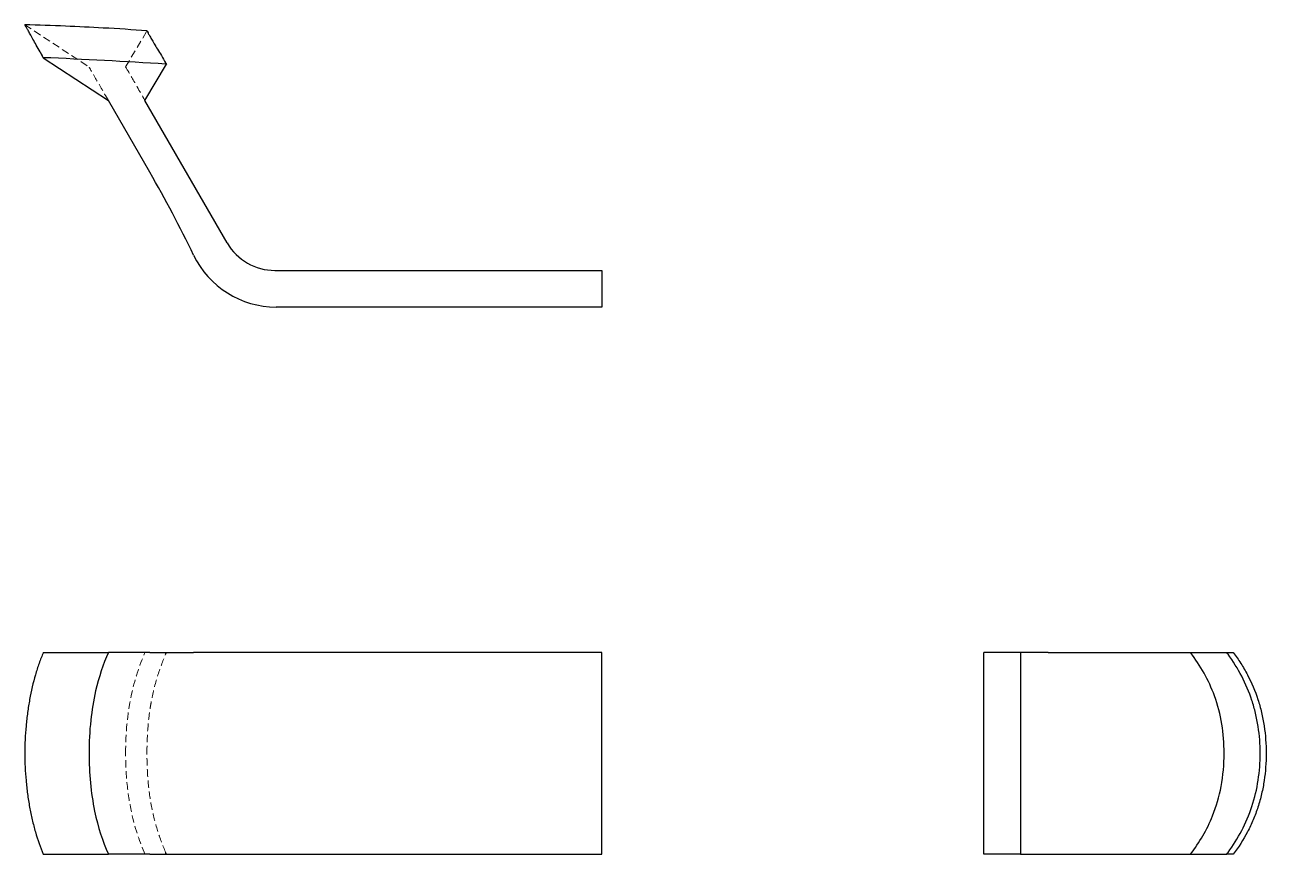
# Model space of a CAD drawing. Header units: millimetres. Extents: x 35 to 246, y 40 to 181.
import ezdxf

# ---------------------------------------------------------------- set-up
doc = ezdxf.new("R2010")
doc.units = ezdxf.units.MM
doc.linetypes.add('HIDDEN', pattern=[1.905, 1.27, -0.635])

msp = doc.modelspace()

# ---------------------------------------------------------------- linework, layer by layer
at = {"color": 7, "linetype": 'HIDDEN', "lineweight": 18}
for p, q in [((34.54, 181.3), (45.5, 174.1)), ((51.74, 174.13), (55.38, 180.28)), ((36.97, 177), (37.7, 175.7))]:
    msp.add_line(p, q, dxfattribs=at)
at = {"color": 7, "linetype": 'Continuous', "lineweight": 25}
for p, q in [((37.7, 175.7), (48.79, 168.41)), ((55.04, 168.41), (58.7, 174.59)), ((55.87, 156.14), (48.79, 168.41)), ((69.08, 144.09), (55.04, 168.41)), ((77.2, 139.4), (133, 139.4)), ((133, 139.4), (133, 133.15)), ((133, 133.15), (77.42, 133.15)), ((37.7, 74.2), (48.79, 74.2)), ((55.87, 74.2), (48.79, 74.2)), ((55.87, 74.2), (63.33, 74.2)), ((77.42, 74.2), (63.33, 74.2)), ((133, 74.2), (77.42, 74.2)), ((133, 39.8), (133, 74.2)), ((198.15, 39.8), (198.15, 74.2)), ((204.4, 74.2), (198.15, 74.2)), ((204.4, 74.2), (204.4, 39.8)), ((209.09, 74.2), (204.4, 74.2)), ((209.09, 74.2), (233.41, 74.2)), ((233.41, 74.2), (239.59, 74.2)), ((37.7, 39.8), (48.79, 39.8)), ((55.87, 39.8), (48.79, 39.8)), ((55.87, 39.8), (63.33, 39.8)), ((63.33, 39.8), (77.42, 39.8)), ((77.42, 39.8), (133, 39.8)), ((204.4, 39.8), (198.15, 39.8)), ((204.4, 39.8), (209.09, 39.8)), ((209.09, 39.8), (233.41, 39.8)), ((233.41, 39.8), (239.59, 39.8))]:
    msp.add_line(p, q, dxfattribs=at)
for centre, radius, start, end in [((-126.91, 50.61), 211.06, 25.663, 30), ((77.2, 148.78), 9.38, 210, 270), ((77.42, 148.78), 15.63, 205.663, 270)]:
    msp.add_arc(centre, radius, start, end, dxfattribs=at)
for points, knots in [([(37.7, 175.7), (37.45, 176.15), (37.21, 176.57), (36.76, 177.38), (36.54, 177.76), (35.95, 178.82), (35.63, 179.42), (35.23, 180.13), (35.11, 180.34), (34.91, 180.69), (34.82, 180.84), (34.61, 181.19), (34.54, 181.3), (34.54, 181.3)], [0, 0, 0, 0, 0.125, 0.125, 0.25, 0.25, 0.5, 0.5, 0.625, 0.625, 0.75, 0.75, 1, 1, 1, 1]), ([(55.38, 180.28), (55.38, 180.28), (55.43, 180.17), (55.62, 179.82), (55.7, 179.67), (55.85, 179.41), (55.91, 179.31), (56.02, 179.1), (56.09, 178.99), (56.43, 178.4), (56.77, 177.82), (57.59, 176.46), (58.06, 175.67), (58.57, 174.81)], [0, 0, 0, 0, 0.25, 0.25, 0.375, 0.375, 0.4375, 0.4375, 0.5, 0.5, 0.75, 0.75, 1, 1, 1, 1]), ([(37.7, 74.2), (37.45, 73.6), (37.21, 72.99), (36.76, 71.72), (36.54, 71.07), (35.95, 69.05), (35.63, 67.65), (35.23, 65.47), (35.11, 64.73), (34.91, 63.22), (34.82, 62.45), (34.61, 60.13), (34.54, 58.57), (34.54, 57)], [0, 0, 0, 0, 0.125, 0.125, 0.25, 0.25, 0.5, 0.5, 0.625, 0.625, 0.75, 0.75, 1, 1, 1, 1]), ([(48.79, 74.2), (47.92, 72.22), (47.18, 70.05), (46.26, 66.04), (45.98, 64.38), (45.59, 60.79), (45.5, 58.91), (45.5, 57)], [0.0687919, 0.0687919, 0.0687919, 0.0687919, 0.3226743, 0.3226743, 0.4921619, 0.4921619, 0.6747886, 0.6747886, 0.6747886, 0.6747886]), ([(239.13, 57), (239.13, 60.41), (238.63, 63.66), (236.5, 69.53), (235.09, 71.98), (233.41, 74.2)], [-0.6123244, -0.6123244, -0.6123244, -0.6123244, -0.2854577, -0.2854577, 0, 0, 0, 0]), ([(240.7, 74.2), (241.15, 73.6), (241.57, 72.99), (242.38, 71.72), (242.76, 71.07), (243.82, 69.05), (244.42, 67.65), (245.13, 65.47), (245.34, 64.73), (245.69, 63.22), (245.84, 62.45), (246.19, 60.13), (246.3, 58.57), (246.3, 57)], [0, 0, 0, 0, 0.125, 0.125, 0.25, 0.25, 0.5, 0.5, 0.625, 0.625, 0.75, 0.75, 1, 1, 1, 1]), ([(245.28, 57), (245.28, 58.55), (245.17, 60.08), (244.82, 62.35), (244.67, 63.1), (244.41, 64.22), (244.31, 64.59), (244.1, 65.32), (243.99, 65.68), (243.4, 67.48), (242.82, 68.85), (241.46, 71.47), (240.67, 72.72), (239.81, 73.9)], [0, 0, 0, 0, 0.25, 0.25, 0.375, 0.375, 0.4375, 0.4375, 0.5, 0.5, 0.75, 0.75, 1, 1, 1, 1]), ([(34.54, 57), (34.54, 55.43), (34.61, 53.88), (34.82, 51.59), (34.9, 50.83), (35.1, 49.32), (35.22, 48.58), (35.49, 47.1), (35.64, 46.38), (35.97, 44.97), (36.15, 44.28), (36.74, 42.26), (37.19, 40.99), (37.7, 39.8)], [0, 0, 0, 0, 0.25, 0.25, 0.375, 0.375, 0.5, 0.5, 0.625, 0.625, 0.75, 0.75, 1, 1, 1, 1]), ([(45.5, 57), (45.5, 53.57), (45.79, 50.3), (47.02, 44.43), (47.82, 42), (48.79, 39.8)], [0, 0, 0, 0, 0.3286555, 0.3286555, 0.6118151, 0.6118151, 0.6118151, 0.6118151]), ([(233.41, 39.8), (234.91, 41.78), (236.2, 43.96), (237.81, 47.97), (238.3, 49.63), (238.97, 53.22), (239.13, 55.1), (239.13, 57)], [-0.6750264, -0.6750264, -0.6750264, -0.6750264, -0.4207109, -0.4207109, -0.2511478, -0.2511478, -0.0687608, -0.0687608, -0.0687608, -0.0687608]), ([(239.81, 40.1), (240.68, 41.28), (241.45, 42.52), (242.82, 45.14), (243.4, 46.51), (244.35, 49.42), (244.71, 50.91), (245.17, 53.92), (245.28, 55.45), (245.28, 57)], [0, 0, 0, 0, 0.25, 0.25, 0.5, 0.5, 0.75, 0.75, 1, 1, 1, 1]), ([(246.3, 57), (246.3, 55.43), (246.19, 53.88), (245.85, 51.59), (245.7, 50.83), (245.35, 49.32), (245.14, 48.58), (244.66, 47.1), (244.39, 46.38), (243.8, 44.97), (243.47, 44.28), (242.41, 42.26), (241.6, 40.99), (240.7, 39.8)], [0, 0, 0, 0, 0.25, 0.25, 0.375, 0.375, 0.5, 0.5, 0.625, 0.625, 0.75, 0.75, 1, 1, 1, 1])]:
    msp.add_open_spline(points, degree=3, knots=knots, dxfattribs=at)
for points in [[(41.47, 181.07), (39.19, 181.17), (36.88, 181.25), (34.54, 181.3)], [(47.91, 180.76), (45.79, 180.88), (43.65, 180.98), (41.47, 181.07)], [(55.38, 180.28), (52.93, 180.46), (50.44, 180.62), (47.91, 180.76)], [(58.57, 174.6), (51.62, 175.03), (44.66, 175.42), (37.7, 175.7)], [(58.57, 174.81), (58.57, 174.74), (58.57, 174.67), (58.57, 174.6)], [(58.57, 174.81), (58.61, 174.74), (58.66, 174.66), (58.7, 174.59)], [(58.7, 174.59), (58.66, 174.59), (58.61, 174.59), (58.57, 174.6)], [(239.81, 73.9), (239.74, 74), (239.66, 74.1), (239.59, 74.2)], [(239.59, 74.2), (239.59, 74.2), (239.59, 74.2), (239.6, 74.2)], [(239.81, 73.9), (239.74, 74), (239.67, 74.1), (239.6, 74.2)], [(239.6, 74.2), (240.03, 74.2), (240.42, 74.2), (240.7, 74.2)], [(239.59, 39.8), (239.66, 39.9), (239.74, 40), (239.81, 40.1)], [(239.6, 39.8), (239.59, 39.8), (239.59, 39.8), (239.59, 39.8)], [(239.6, 39.8), (239.67, 39.9), (239.74, 40), (239.81, 40.1)], [(240.7, 39.8), (240.42, 39.8), (240.03, 39.8), (239.6, 39.8)]]:
    msp.add_open_spline(points, degree=3, dxfattribs=at)
at = {"color": 7, "linetype": 'HIDDEN', "lineweight": 18}
for points, knots in [([(48.79, 168.41), (47.92, 169.91), (47.18, 171.19), (46.26, 172.79), (45.98, 173.27), (45.59, 173.94), (45.5, 174.1), (45.5, 174.1)], [0.0687919, 0.0687919, 0.0687919, 0.0687919, 0.3226743, 0.3226743, 0.4921619, 0.4921619, 0.6747886, 0.6747886, 0.6747886, 0.6747886]), ([(51.74, 174.13), (51.74, 174.13), (52.03, 173.63), (53.26, 171.5), (54.07, 170.09), (55.04, 168.41)], [-0.6123244, -0.6123244, -0.6123244, -0.6123244, -0.2854577, -0.2854577, 0, 0, 0, 0]), ([(51.74, 57), (51.74, 60.41), (52.03, 63.66), (53.26, 69.53), (54.07, 71.98), (55.04, 74.2)], [-0.6123244, -0.6123244, -0.6123244, -0.6123244, -0.2854577, -0.2854577, 0, 0, 0, 0]), ([(55.38, 57), (55.38, 58.55), (55.43, 60.08), (55.62, 62.35), (55.7, 63.1), (55.85, 64.22), (55.91, 64.59), (56.02, 65.32), (56.09, 65.68), (56.43, 67.48), (56.77, 68.85), (57.59, 71.47), (58.06, 72.72), (58.57, 73.9)], [0, 0, 0, 0, 0.25, 0.25, 0.375, 0.375, 0.4375, 0.4375, 0.5, 0.5, 0.75, 0.75, 1, 1, 1, 1]), ([(55.04, 39.8), (54.17, 41.78), (53.43, 43.96), (52.5, 47.97), (52.22, 49.63), (51.83, 53.22), (51.74, 55.1), (51.74, 57)], [-0.6750264, -0.6750264, -0.6750264, -0.6750264, -0.4207109, -0.4207109, -0.2511478, -0.2511478, -0.0687608, -0.0687608, -0.0687608, -0.0687608]), ([(58.57, 40.1), (58.06, 41.28), (57.59, 42.52), (56.78, 45.14), (56.43, 46.51), (55.88, 49.42), (55.68, 50.91), (55.43, 53.92), (55.38, 55.45), (55.38, 57)], [0, 0, 0, 0, 0.25, 0.25, 0.5, 0.5, 0.75, 0.75, 1, 1, 1, 1])]:
    msp.add_open_spline(points, degree=3, knots=knots, dxfattribs=at)
for points in [[(58.57, 73.9), (58.61, 74), (58.66, 74.1), (58.7, 74.2)], [(58.57, 73.9), (58.57, 74), (58.57, 74.1), (58.57, 74.2)], [(58.7, 39.8), (58.66, 39.9), (58.61, 40), (58.57, 40.1)], [(58.57, 39.8), (58.57, 39.9), (58.57, 40), (58.57, 40.1)]]:
    msp.add_open_spline(points, degree=3, dxfattribs=at)

doc.saveas('drawing.dxf')
